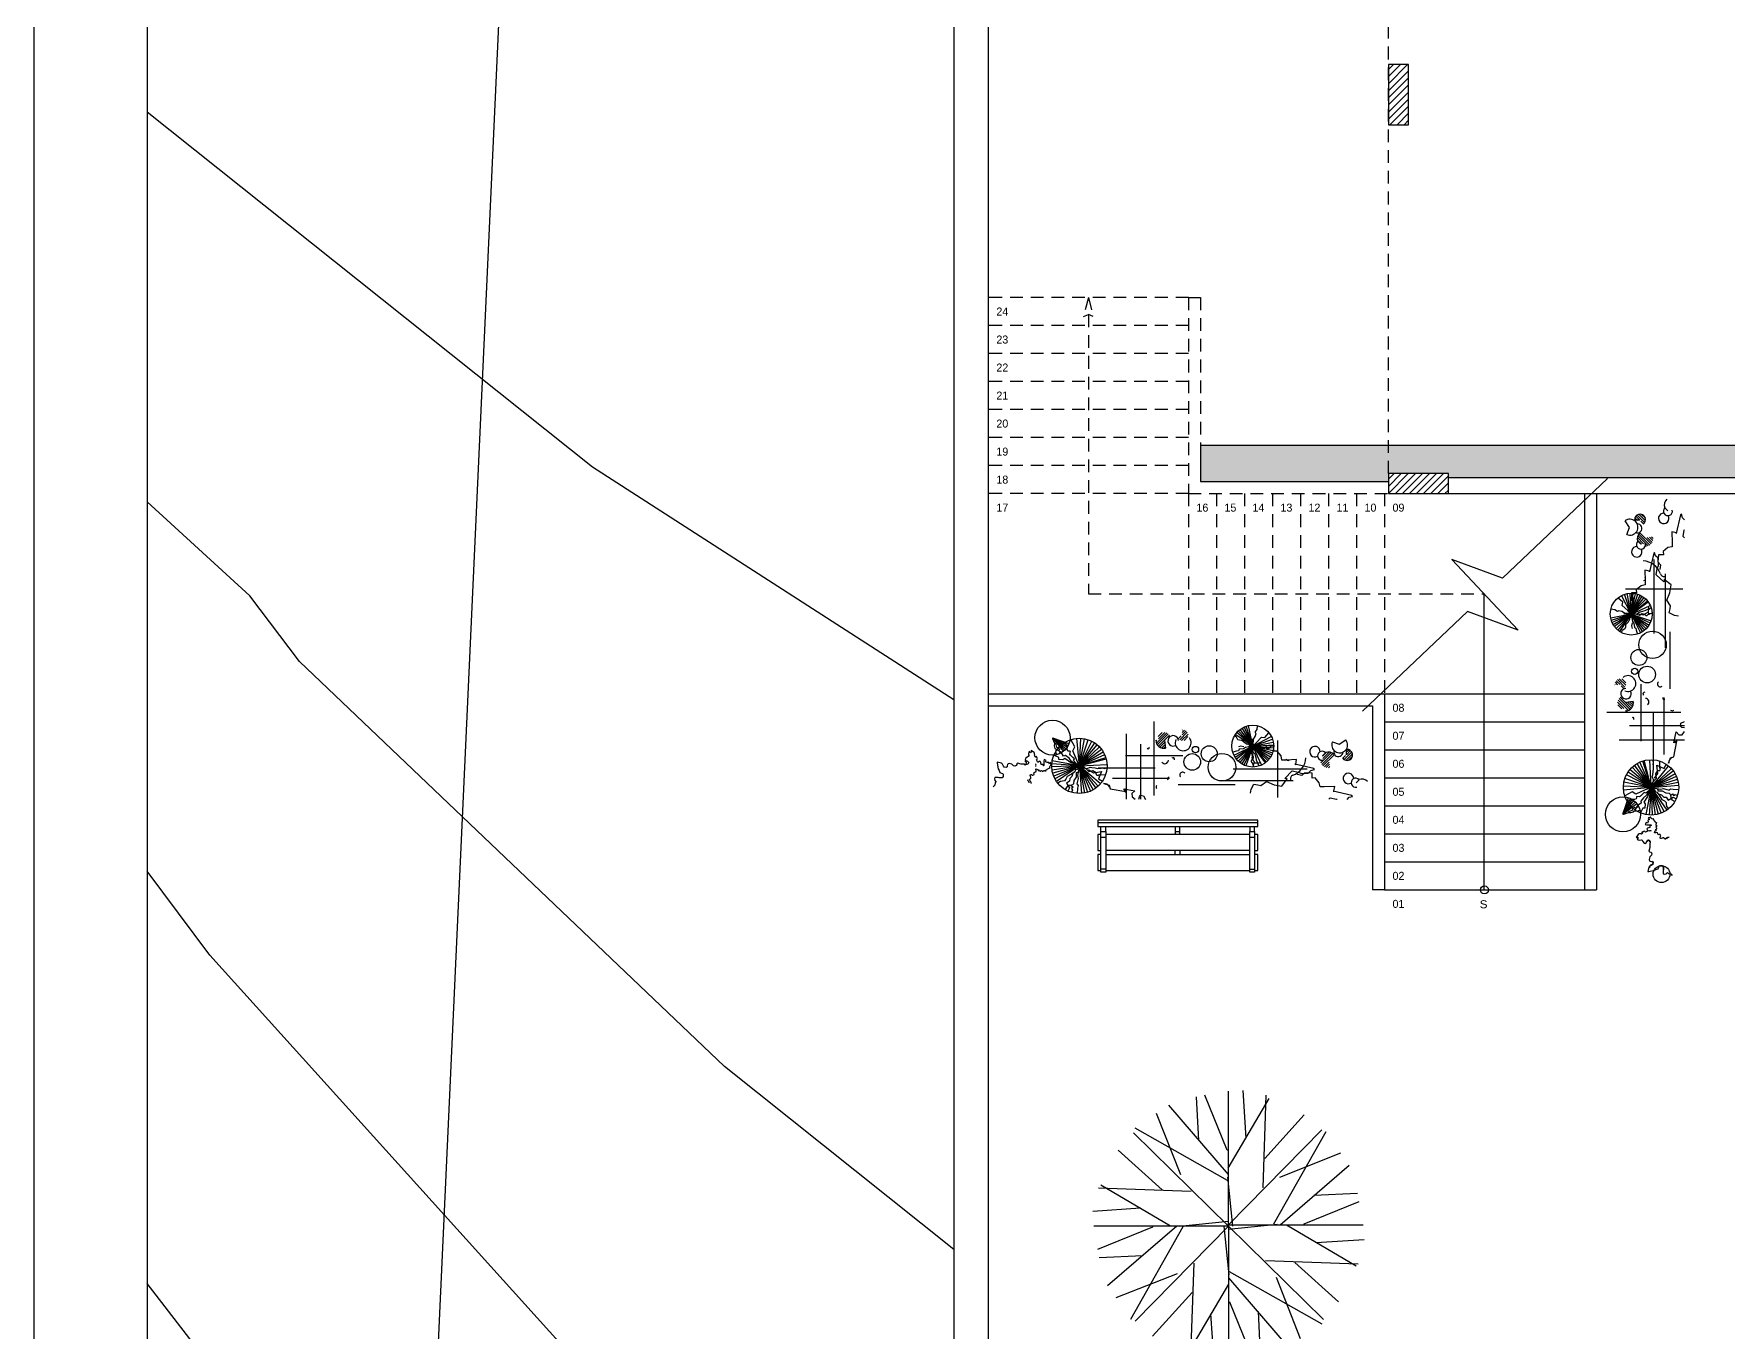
# Model space of a CAD drawing. Header units: millimetres. Extents: x 387 to 811, y 539 to 827.
# Drawn here: x 710.76 to 731.93, y 772.69 to 788.9 of the extents above; entities that cross this region are included whole.
import ezdxf
from ezdxf.enums import TextEntityAlignment as Align

# ---------------------------------------------------------------- set-up
doc = ezdxf.new("R2010")
doc.units = ezdxf.units.MM
doc.linetypes.add('HIDDEN', pattern=[9.525, 6.35, -3.175])
for name, color, linetype in [('7', 8, 'Continuous'), ('CORTE_PAPEL', 7, 'Continuous'), ('cuvas de nível', 51, 'Continuous'), ('ESQUADRIAS', 6, 'Continuous'), ('FORMATO', 6, 'Continuous'), ('LINHA FINA', 8, 'Continuous'), ('MOBILIARIO', 3, 'Continuous'), ('PAREDES EM CORTE', 5, 'Continuous'), ('pilar', 4, 'Continuous'), ('PROJEÇÕES', 8, 'HIDDEN'), ('SIMBOLOS', 4, 'Continuous'), ('TEXTO', 4, 'Continuous'), ('vegetação', 112, 'Continuous')]:
    doc.layers.add(name, color=color, linetype=linetype)

# ---------------------------------------------------------------- blocks, each defined once
blk = doc.blocks.new('*X27')
at = {"color": 0}
for p, q in [((49.714, 9.482), (49.831, 9.6)), ((49.715, 9.528), (49.785, 9.599)), ((49.727, 9.45), (49.863, 9.586)), ((49.748, 9.426), (49.819, 9.498)), ((49.838, 9.516), (49.887, 9.565)), ((50.046, 9.5), (50.248, 9.702)), ((50.07, 9.479), (50.269, 9.678)), ((50.099, 9.463), (50.285, 9.649)), ((50.121, 9.71), (50.15, 9.739)), ((50.127, 9.671), (50.19, 9.734)), ((50.133, 9.632), (50.222, 9.721)), ((50.135, 9.454), (50.248, 9.567)), ((50.182, 9.456), (50.254, 9.528)), ((50.28, 9.599), (50.294, 9.613)), ((49.776, 9.41), (49.82, 9.454)), ((49.816, 9.404), (49.821, 9.41))]:
    blk.add_line(p, q, dxfattribs=at)
blk = doc.blocks.new('banco de praça')
at = {"layer": 'MOBILIARIO'}
for p, q in [((1036.547, 73.737), (1036.547, 73.817)), ((1036.547, 73.817), (1038.547, 73.817)), ((1038.547, 73.787), (1036.547, 73.787)), ((1038.547, 73.737), (1036.547, 73.737)), ((1036.587, 73.677), (1036.587, 73.734)), ((1036.647, 73.677), (1036.587, 73.677)), ((1036.587, 73.674), (1036.587, 73.167)), ((1036.647, 73.734), (1036.647, 73.677)), ((1036.647, 73.167), (1036.647, 73.674)), ((1037.52, 73.639), (1037.52, 73.734)), ((1037.58, 73.677), (1037.52, 73.677)), ((1037.58, 73.734), (1037.58, 73.637)), ((1038.447, 73.677), (1038.447, 73.734)), ((1038.507, 73.677), (1038.447, 73.677)), ((1038.447, 73.674), (1038.447, 73.167)), ((1038.507, 73.677), (1038.507, 73.734)), ((1038.507, 73.167), (1038.507, 73.674)), ((1038.547, 73.817), (1038.547, 73.737)), ((1036.547, 73.437), (1036.547, 73.637)), ((1036.547, 73.637), (1036.585, 73.637)), ((1036.647, 73.607), (1036.587, 73.607)), ((1036.65, 73.637), (1038.447, 73.637)), ((1038.507, 73.607), (1038.447, 73.607)), ((1038.51, 73.637), (1038.547, 73.637)), ((1038.547, 73.637), (1038.547, 73.437)), ((1036.585, 73.437), (1036.547, 73.437)), ((1036.547, 73.187), (1036.547, 73.387)), ((1036.547, 73.387), (1036.585, 73.387)), ((1036.65, 73.437), (1038.447, 73.437)), ((1038.447, 73.387), (1036.65, 73.387)), ((1037.52, 73.434), (1037.52, 73.389)), ((1037.58, 73.387), (1037.58, 73.437)), ((1038.547, 73.437), (1038.51, 73.437)), ((1038.51, 73.387), (1038.547, 73.387)), ((1038.547, 73.387), (1038.547, 73.187)), ((1036.585, 73.187), (1036.547, 73.187)), ((1036.647, 73.207), (1036.587, 73.207)), ((1036.587, 73.167), (1036.647, 73.167)), ((1038.445, 73.187), (1036.65, 73.187)), ((1038.447, 73.207), (1038.507, 73.207)), ((1038.447, 73.167), (1038.507, 73.167)), ((1038.547, 73.187), (1038.51, 73.187))]:
    blk.add_line(p, q, dxfattribs=at)
blk = doc.blocks.new('T2', base_point=(179.76, 122.92))
for p, q in [((166.66, 160.66), (165.76, 179.9)), ((179.27, 156.4), (169.42, 180.59)), ((179.76, 122.92), (179.76, 182.32)), ((187.6, 161.67), (186.23, 182.74)), ((158.72, 145.53), (148.04, 172.54)), ((179.77, 145.68), (153.43, 176.25)), ((179.68, 148.48), (197.76, 179.21)), ((179.38, 143.01), (138.6, 166.06)), ((137.87, 164.08), (179.76, 122.92)), ((150.5, 138.92), (131.2, 156.4)), ((179.76, 156.27), (179.27, 156.4)), ((181.73, 122.9), (179.52, 144.47)), ((163.39, 138.18), (122.51, 139.57))]:
    blk.add_line(p, q)
blk = doc.blocks.new('AHUA1PL2')
for p, q in [((0.222, 1.098), (0.183, 1.695)), ((0, 0.645), (-0.746, 1.511)), ((-0.371, 1.069), (-0.397, 1.614)), ((-0.014, 0.948), (-0.293, 1.634)), ((-0.002, 0.724), (0.51, 1.595)), ((0, 0), (0, 1.683)), ((-0.596, 0.641), (-0.899, 1.406)), ((-1.187, 1.166), (0, 0)), ((-0.011, 0.569), (-1.166, 1.222)), ((-0.829, 0.453), (-1.376, 0.948)), ((0, 0.945), (-0.014, 0.948)), ((-0.464, 0.432), (-1.622, 0.472)), ((0.056, -0.001), (-0.007, 0.61))]:
    blk.add_line(p, q)
at = {"xscale": 0.02833333322, "yscale": 0.02833333322, "zscale": 0.02833333322}
for p, rotation in [((0, 0.015), 269.9999999999999), ((0, 0), 89.99999999999999), ((0, 0), 180)]:
    blk.add_blockref('T2', p, dxfattribs=dict(at, rotation=rotation))

msp = doc.modelspace()

# ---------------------------------------------------------------- hatches: boundary and pattern name
at = {"layer": 'LINHA FINA'}
h = msp.add_hatch(dxfattribs=at)
h.set_pattern_fill('GRAVEL', color=256, style=0)
h.set_pattern_definition([(228.0128, (623.51594, 854.51961), (-7.999998232, -9.00000134), [0.134536, -13.319088]), (184.9697, (623.42594, 854.41961), (12.000001052, 0.999991307), [0.230868, -22.855925]), (132.5104, (623.19594, 854.39961), (9.999990718, -11.000008674), [0.162788, -16.116032]), (267.2737, (622.80594, 854.14961), (0.999996018, 20.000000295), [0.210238, -20.813558]), (292.8337, (622.79594, 853.93961), (-5.000009905, 11.999996412), [0.206155, -20.409373]), (357.2737, (622.87594, 853.74961), (-20.000000295, 0.999996018), [0.210238, -20.813558]), (37.6942, (623.085938, 853.739608), (-13.000007346, -9.999990405), [0.278029, -27.524849]), (72.2553, (623.30594, 853.90961), (7.000010763, 21.999996231), [0.262488, -25.986321]), (121.4296, (623.38594, 854.15961), (-8.000008234, 12.999995036), [0.21095, -20.884073]), (175.2364, (623.27594, 854.33961), (11.000000946, -0.999991533), [0.240832, -11.800763]), (222.3974, (623.035938, 854.359608), (-12.000007351, -10.999992082), [0.311448, -30.833375]), (138.8141, (623.79594, 854.13961), (-7.000002947, 5.999997313), [0.106301, -10.523844]), (171.4692, (623.71594, 854.20961), (12.999998285, -2.00000791), [0.202237, -20.021511]), (225, (623.51594, 854.2396), (-1e-16, -1.0000003), [0.141421, -1.272792]), (203.1986, (623.44594, 854.35961), (4.99999973, 2.00000133), [0.076158, -7.539615]), (291.8014, (623.37594, 854.3296), (-0.9999999, 3.00000027), [0.107703, -5.277462]), (30.9638, (623.41594, 854.2296), (2.99999802, 2.00000248), [0.174929, -5.656023]), (161.5651, (623.56594, 854.3196), (2.00000043, -0.9999984), [0.126491, -3.035787]), (16.3895, (622.79594, 854.32961), (10.000002198, 2.99999271), [0.1772, -17.542845]), (70.3462, (622.96594, 854.37961), (-3.999995247, -11.000002136), [0.148661, -14.717408]), (293.1986, (623.56594, 854.51961), (-2.00000133, 4.99999973), [0.152315, -7.463458]), (343.6105, (623.62594, 854.37961), (-10.000002198, 2.99999271), [0.1772, -17.542845]), (339.444, (622.79594, 853.70961), (-5.000001845, 1.999996), [0.17088, -8.373124]), (294.7751, (622.95594, 853.64961), (-4.99999219, 11.000003422), [0.143178, -14.174643]), (66.8014, (623.57594, 853.51961), (2.00000133, 4.99999973), [0.152315, -7.463458]), (17.354, (623.63594, 853.65961), (-13.00000202, -3.999994502), [0.167631, -16.595424]), (69.444, (623.08594, 853.51961), (-1.999996, -5.000001845), [0.08544, -8.458564]), (101.3099, (623.51594, 853.5196), (-0.99999763, 4.00000075), [0.05099, -5.048029]), (165.9638, (623.50594, 853.5696), (3.00000055, -0.99999806), [0.206155, -3.91695]), (186.009, (623.30594, 853.61961), (9.999999751, 0.999999317), [0.19105, -18.913923]), (303.6901, (623.41594, 854.1396), (-1.00000133, 1.99999956), [0.144222, -3.461329]), (353.1572, (623.49594, 854.01961), (16.999999365, -2.000007998), [0.251794, -24.927563]), (60.9454, (623.74594, 853.98961), (-4.00000003, -7.000000385), [0.102956, -10.192674]), (90, (623.7959, 854.0796), (-1, 1), [0.06, -0.94]), (120.2564, (623.28594, 853.64961), (3.999994887, -7.000002456), [0.138924, -13.75352]), (48.0128, (623.21594, 853.76961), (7.999998232, 9.00000134), [0.269072, -13.184552]), (0, (623.3959, 853.9696), (1, 1), [0.26, -0.74]), (325.3048, (623.65594, 853.96961), (-9.99999426, 7.00000861), [0.158114, -15.653274]), (254.0546, (623.78594, 853.87961), (-0.99999989, -4.00000013), [0.145602, -7.134508]), (207.646, (623.74594, 853.73961), (-18.999995807, -10.000007713), [0.237065, -23.469474]), (175.4261, (623.53594, 853.62961), (-13.000000558, 0.999994801), [0.250799, -24.829074])])
h.paths.add_polyline_path([(747.307, 783.36), (747.307, 783.41), (748.057, 783.41), (748.057, 783.36), (757.432, 783.36), (757.432, 783.519), (757.682, 783.519), (757.682, 783.36), (762.682, 783.36), (762.682, 783.76), (725.332, 783.76), (725.332, 783.31), (727.682, 783.31), (727.682, 783.41), (728.432, 783.41), (728.432, 783.36), (737.307, 783.36), (737.307, 783.41), (738.057, 783.41), (738.057, 783.36)])
at = {"layer": 'pilar'}
h = msp.add_hatch(dxfattribs=at)
h.set_pattern_fill('ANSI31', color=8, scale=0.5, style=0)
h.set_pattern_definition([(45, (-359.84137, 867.57177), (-0.044194174, 0.044194174), [])])
h.paths.add_polyline_path([(727.932, 788.519), (727.682, 788.519), (727.682, 787.769), (727.932, 787.769)])
h = msp.add_hatch(dxfattribs=at)
h.set_pattern_fill('ANSI31', color=8, scale=0.5, style=0)
h.set_pattern_definition([(45, (-349.46637, 852.58743), (-0.044194174, 0.044194174), [])])
h.paths.add_polyline_path([(728.432, 783.41), (727.682, 783.41), (727.682, 783.16), (728.432, 783.16)])

# ---------------------------------------------------------------- linework, layer by layer
at = {"layer": '7'}
msp.add_polyline3d([(712.172, 803.052, 121.922), (717.196, 802.853, 122.12), (715.676, 769.643, 123.47)], dxfattribs=at)
at = {"layer": 'CORTE_PAPEL', "elevation": 74.516}
msp.add_lwpolyline([(710.756, 684.72), (794.856, 684.72), (794.856, 812.115), (710.756, 812.115)], close=True, dxfattribs=at)
at = {"layer": 'cuvas de nível'}
for points in [[(712.172, 787.93, 111), (717.736, 783.493, 111), (722.252, 780.587, 111)], [(722.252, 773.719, 110), (719.386, 776.003, 110), (714.076, 781.063, 110), (713.456, 781.883, 110), (712.172, 783.056, 110)], [(722.252, 767.878, 109), (717.776, 772.053, 109), (712.956, 777.393, 109), (712.172, 778.445, 109)], [(722.252, 762.318, 108), (720.866, 762.953, 108), (716.176, 768.103, 108), (712.172, 773.291, 108)]]:
    msp.add_polyline3d(points, dxfattribs=at)
at = {"layer": 'ESQUADRIAS', "elevation": 128.473}
msp.add_lwpolyline([(730.418, 783.349), (729.108, 782.105), (728.473, 782.338), (729.303, 781.454), (728.668, 781.687), (727.358, 780.443)], dxfattribs=at)
at = {"layer": 'FORMATO', "elevation": 74.516}
msp.add_lwpolyline([(712.172, 693.215), (793.44, 693.215), (793.44, 810.699), (712.172, 810.699)], close=True, dxfattribs=at)
at = {"layer": 'LINHA FINA'}
for p, q in [((727.632, 780.66, 128.473), (730.132, 780.66, 128.473)), ((727.632, 780.31, 128.473), (730.132, 780.31, 128.473)), ((727.632, 779.96, 128.473), (730.132, 779.96, 128.473)), ((727.632, 779.61, 128.473), (730.132, 779.61, 128.473)), ((727.632, 779.26, 128.473), (730.132, 779.26, 128.473)), ((727.632, 778.91, 128.473), (730.132, 778.91, 128.473)), ((727.632, 778.56, 128.473), (730.132, 778.56, 128.473)), ((727.632, 778.21, 128.473), (730.132, 778.21, 128.473))]:
    msp.add_line(p, q, dxfattribs=at)
at = {"layer": 'MOBILIARIO'}
for p, q in [((722.252, 803.31, 128.473), (722.252, 754.1, 128.473)), ((722.682, 803.299, 128.473), (722.682, 754.633, 128.473)), ((730.132, 783.16, 128.473), (730.132, 778.21, 128.473)), ((730.282, 783.16, 128.473), (730.282, 778.21, 128.473)), ((722.682, 780.66, 128.473), (727.632, 780.66, 128.473)), ((727.632, 780.66, 128.473), (727.632, 778.21, 128.473)), ((722.682, 780.51, 128.473), (727.482, 780.51, 128.473)), ((727.482, 780.51, 128.473), (727.482, 778.21, 128.473)), ((727.632, 778.21, 128.473), (727.482, 778.21, 128.473)), ((730.132, 778.21, 128.473), (730.282, 778.21, 128.473))]:
    msp.add_line(p, q, dxfattribs=at)
at = {"layer": 'PAREDES EM CORTE'}
for p, q in [((728.432, 783.36, 54), (737.307, 783.36, 54)), ((728.432, 783.16, 54), (732.682, 783.16, 54))]:
    msp.add_line(p, q, dxfattribs=at)
at = {"layer": 'PAREDES EM CORTE', "elevation": 54}
msp.add_lwpolyline([(762.682, 783.76), (725.332, 783.76), (725.332, 783.31), (727.682, 783.31)], dxfattribs=at)
at = {"layer": 'pilar', "elevation": 54}
for points in [[(727.682, 787.769), (727.932, 787.769), (727.932, 788.519), (727.682, 788.519)], [(728.432, 783.16), (728.432, 783.41), (727.682, 783.41), (727.682, 783.16)]]:
    msp.add_lwpolyline(points, close=True, dxfattribs=at)
at = {"layer": 'PROJEÇÕES', "ltscale": 0.025}
for p, q in [((725.182, 785.61, 128.473), (722.682, 785.61, 128.473)), ((725.182, 785.61, 128.473), (722.682, 785.61, 128.473)), ((725.182, 785.61, 128.473), (725.182, 783.16, 128.473)), ((725.182, 785.61, 128.473), (725.332, 785.61, 128.473)), ((725.332, 785.61, 128.473), (725.332, 783.76, 128.473)), ((725.182, 785.26, 128.473), (722.682, 785.26, 128.473)), ((723.932, 785.397, 128.473), (723.932, 781.91, 128.473)), ((725.182, 784.91, 128.473), (722.682, 784.91, 128.473)), ((725.182, 784.56, 128.473), (722.682, 784.56, 128.473)), ((725.182, 784.21, 128.473), (722.682, 784.21, 128.473)), ((725.182, 783.86, 128.473), (722.682, 783.86, 128.473)), ((725.182, 783.51, 128.473), (722.682, 783.51, 128.473)), ((725.182, 783.16, 128.473), (722.682, 783.16, 128.473)), ((725.182, 783.16, 128.473), (727.682, 783.16, 128.473)), ((725.182, 783.16, 128.473), (725.182, 780.66, 128.473)), ((725.532, 783.16, 128.473), (725.532, 780.66, 128.473)), ((725.882, 783.16, 128.473), (725.882, 780.66, 128.473)), ((726.232, 783.16, 128.473), (726.232, 780.66, 128.473)), ((726.582, 783.16, 128.473), (726.582, 780.66, 128.473)), ((726.932, 783.16, 128.473), (726.932, 780.66, 128.473)), ((727.282, 783.16, 128.473), (727.282, 780.66, 128.473)), ((727.632, 783.16, 128.473), (727.632, 780.66, 128.473)), ((723.932, 781.91, 128.473), (728.878, 781.91, 128.473))]:
    msp.add_line(p, q, dxfattribs=at)
for points, elevation in [([(727.682, 783.41), (727.682, 798.16), (757.682, 798.16), (757.682, 783.519)], 54), ([(723.932, 785.61), (723.872, 785.372), (723.932, 785.397)], 128.473), ([(723.932, 785.61), (723.991, 785.372), (723.932, 785.397)], 128.473)]:
    msp.add_lwpolyline(points, dxfattribs=dict(at, elevation=elevation))
at = {"layer": 'SIMBOLOS'}
msp.add_line((728.878, 778.21, 128.473), (728.878, 781.91, 128.473), dxfattribs=at)
msp.add_circle((728.882, 778.21, 128.473), 0.05, dxfattribs=at)
at = {"layer": 'vegetação'}
for p, q in [((731.136, 782.983, 57.333), (731.173, 782.946, 57.333)), ((730.693, 782.737, 57.333), (730.639, 782.819, 57.333)), ((730.662, 782.651, 57.333), (730.693, 782.737, 57.333)), ((730.825, 782.829, 57.333), (730.758, 782.828, 57.333)), ((730.8, 782.564, 57.333), (730.837, 782.528, 57.333)), ((731.002, 781.411, 57.333), (731.002, 782.337, 57.333)), ((731.145, 781.233, 57.333), (731.145, 782.159, 57.333)), ((730.716, 781.655, 57.333), (730.596, 781.888, 57.333)), ((730.716, 781.655, 57.333), (730.63, 781.902, 57.333)), ((731.359, 781.968, 57.333), (730.646, 781.968, 57.333)), ((730.716, 781.655, 57.333), (730.665, 781.912, 57.333)), ((730.716, 781.655, 57.333), (730.701, 781.916, 57.333)), ((730.716, 781.655, 57.333), (730.738, 781.916, 57.333)), ((730.716, 781.655, 57.333), (730.77, 781.911, 57.333)), ((730.716, 781.655, 57.333), (730.799, 781.903, 57.333)), ((730.716, 781.655, 57.333), (730.826, 781.893, 57.333)), ((730.716, 781.655, 57.333), (730.852, 781.879, 57.333)), ((730.716, 781.655, 57.333), (730.876, 781.862, 57.333)), ((730.716, 781.655, 57.333), (730.898, 781.843, 57.333)), ((730.716, 781.655, 57.333), (730.459, 781.604, 57.333)), ((730.716, 781.655, 57.333), (730.467, 781.576, 57.333)), ((730.716, 781.655, 57.333), (730.477, 781.548, 57.333)), ((730.716, 781.655, 57.333), (730.491, 781.522, 57.333)), ((730.716, 781.655, 57.333), (730.507, 781.498, 57.333)), ((730.716, 781.655, 57.333), (730.526, 781.475, 57.333)), ((730.716, 781.655, 57.333), (730.547, 781.455, 57.333)), ((730.716, 781.655, 57.333), (730.571, 781.437, 57.333)), ((730.713, 781.657, 57.333), (730.624, 781.653, 57.333)), ((730.727, 781.654, 57.333), (730.711, 781.639, 57.333)), ((730.711, 781.639, 57.333), (730.726, 781.602, 57.333)), ((730.716, 781.655, 57.333), (730.918, 781.821, 57.333)), ((730.716, 781.655, 57.333), (730.927, 781.81, 57.333)), ((730.716, 781.655, 57.333), (730.922, 781.494, 57.333)), ((730.716, 781.655, 57.333), (730.903, 781.472, 57.333)), ((730.716, 781.655, 57.333), (730.832, 781.42, 57.333)), ((730.716, 781.655, 57.333), (730.857, 781.435, 57.333)), ((730.716, 781.655, 57.333), (730.881, 781.452, 57.333)), ((730.716, 781.655, 57.333), (730.939, 781.518, 57.333)), ((730.716, 781.655, 57.333), (730.953, 781.544, 57.333)), ((730.716, 781.655, 57.333), (730.964, 781.571, 57.333)), ((730.809, 781.657, 57.333), (730.863, 781.644, 57.333)), ((730.863, 781.644, 57.333), (730.931, 781.684, 57.333)), ((730.931, 781.741, 57.333), (730.929, 781.666, 57.333)), ((730.929, 781.666, 57.333), (730.973, 781.661, 57.333)), ((730.726, 781.544, 57.333), (730.719, 781.508, 57.333)), ((730.719, 781.508, 57.333), (730.727, 781.476, 57.333)), ((731.2, 781.435, 57.333), (731.2, 780.722, 57.333)), ((730.836, 780.78, 57.333), (730.836, 780.067, 57.333)), ((730.644, 780.553, 57.333), (730.741, 780.567, 57.333)), ((731.121, 780.614, 57.333), (731.121, 779.901, 57.333)), ((731.334, 780.424, 57.333), (730.409, 780.424, 57.333)), ((730.99, 780.436, 57.333), (730.99, 779.723, 57.333)), ((724.41, 779.341, 128.473), (724.41, 780.159, 128.473)), ((724.754, 779.388, 128.473), (724.754, 780.314, 128.473)), ((725.986, 780.006, 128.473), (725.768, 780.152, 128.473)), ((725.986, 780.006, 128.473), (725.786, 780.175, 128.473)), ((725.986, 780.006, 128.473), (725.806, 780.196, 128.473)), ((725.986, 780.006, 128.473), (725.828, 780.215, 128.473)), ((725.986, 780.006, 128.473), (725.853, 780.232, 128.473)), ((725.986, 780.006, 128.473), (725.879, 780.245, 128.473)), ((725.986, 780.006, 128.473), (725.906, 780.256, 128.473)), ((725.986, 780.006, 128.473), (725.935, 780.263, 128.473)), ((731.382, 780.258, 57.333), (730.694, 780.258, 57.333)), ((723.484, 780.11, 128.473), (723.681, 780.014, 128.473)), ((723.484, 780.11, 128.473), (723.689, 780.039, 128.473)), ((723.484, 780.11, 128.473), (723.655, 779.973, 128.473)), ((723.484, 780.11, 128.473), (723.67, 779.993, 128.473)), ((723.484, 780.11, 128.473), (723.62, 779.938, 128.473)), ((723.484, 780.11, 128.473), (723.639, 779.955, 128.473)), ((723.521, 780.042, 128.473), (723.534, 779.991, 128.473)), ((723.534, 779.991, 128.473), (723.552, 779.988, 128.473)), ((723.552, 779.988, 128.473), (723.575, 779.964, 128.473)), ((723.575, 779.964, 128.473), (723.564, 779.953, 128.473)), ((723.564, 779.953, 128.473), (723.581, 779.913, 128.473)), ((723.82, 779.759, 128.473), (723.788, 780.103, 128.473)), ((723.82, 779.759, 128.473), (723.836, 780.104, 128.473)), ((723.82, 779.759, 128.473), (723.884, 780.098, 128.473)), ((723.82, 779.759, 128.473), (723.931, 780.086, 128.473)), ((723.82, 779.759, 128.473), (723.975, 780.068, 128.473)), ((723.82, 779.759, 128.473), (724.013, 780.046, 128.473)), ((723.82, 779.759, 128.473), (724.044, 780.022, 128.473)), ((723.82, 779.759, 128.473), (724.072, 779.996, 128.473)), ((723.82, 779.759, 128.473), (724.097, 779.966, 128.473)), ((723.82, 779.759, 128.473), (724.118, 779.934, 128.473)), ((724.588, 779.341, 128.473), (724.588, 780.029, 128.473)), ((724.884, 780.078, 128.473), (724.898, 779.982, 128.473)), ((725.986, 780.006, 128.473), (725.751, 779.89, 128.473)), ((725.986, 780.006, 128.473), (725.765, 779.865, 128.473)), ((725.986, 780.006, 128.473), (725.782, 779.841, 128.473)), ((725.986, 780.006, 128.473), (725.802, 779.819, 128.473)), ((725.838, 780.004, 128.473), (725.807, 779.995, 128.473)), ((725.986, 780.006, 128.473), (725.824, 779.8, 128.473)), ((725.875, 779.997, 128.473), (725.838, 780.004, 128.473)), ((725.986, 780.006, 128.473), (725.848, 779.783, 128.473)), ((725.986, 780.006, 128.473), (725.874, 779.769, 128.473)), ((725.986, 780.006, 128.473), (725.901, 779.758, 128.473)), ((725.97, 780.011, 128.473), (725.933, 779.997, 128.473)), ((725.985, 779.995, 128.473), (725.97, 780.011, 128.473)), ((725.987, 780.01, 128.473), (725.984, 780.098, 128.473)), ((725.986, 780.006, 128.473), (726.218, 780.126, 128.473)), ((725.986, 780.006, 128.473), (726.233, 780.092, 128.473)), ((725.986, 780.006, 128.473), (726.242, 780.057, 128.473)), ((725.986, 780.006, 128.473), (726.247, 780.021, 128.473)), ((725.986, 780.006, 128.473), (726.246, 779.984, 128.473)), ((725.986, 780.006, 128.473), (726.223, 779.896, 128.473)), ((725.986, 780.006, 128.473), (726.234, 779.923, 128.473)), ((725.986, 780.006, 128.473), (726.242, 779.952, 128.473)), ((725.986, 780.006, 128.473), (726.209, 779.87, 128.473)), ((725.986, 780.006, 128.473), (726.14, 779.795, 128.473)), ((725.986, 780.006, 128.473), (726.152, 779.804, 128.473)), ((725.986, 780.006, 128.473), (726.173, 779.824, 128.473)), ((725.986, 780.006, 128.473), (726.193, 779.846, 128.473)), ((726.299, 779.363, 128.473), (726.299, 780.077, 128.473)), ((726.981, 780.061, 128.473), (727.068, 780.03, 128.473)), ((727.068, 780.03, 128.473), (727.149, 780.083, 128.473)), ((727.159, 779.897, 128.473), (727.158, 779.964, 128.473)), ((731.382, 780.079, 57.333), (730.563, 780.079, 57.333)), ((723.82, 779.759, 128.473), (723.475, 779.745, 128.473)), ((723.82, 779.759, 128.473), (723.476, 779.784, 128.473)), ((723.82, 779.759, 128.473), (723.479, 779.706, 128.473)), ((723.82, 779.759, 128.473), (723.481, 779.822, 128.473)), ((723.82, 779.759, 128.473), (723.487, 779.668, 128.473)), ((723.82, 779.759, 128.473), (723.499, 779.632, 128.473)), ((723.563, 779.863, 128.473), (723.502, 779.892, 128.473)), ((723.82, 779.759, 128.473), (723.515, 779.596, 128.473)), ((723.82, 779.759, 128.473), (723.535, 779.563, 128.473)), ((723.562, 779.838, 128.473), (723.563, 779.863, 128.473)), ((723.614, 779.834, 128.473), (723.562, 779.838, 128.473)), ((723.638, 779.849, 128.473), (723.614, 779.834, 128.473)), ((723.707, 779.802, 128.473), (723.638, 779.849, 128.473)), ((723.817, 779.762, 128.473), (723.707, 779.802, 128.473)), ((723.82, 779.759, 128.473), (724.136, 779.899, 128.473)), ((723.82, 779.759, 128.473), (724.15, 779.863, 128.473)), ((723.82, 779.759, 128.473), (724.155, 779.845, 128.473)), ((723.82, 779.759, 128.473), (723.847, 779.414, 128.473)), ((723.82, 779.759, 128.473), (723.885, 779.419, 128.473)), ((723.82, 779.759, 128.473), (723.923, 779.428, 128.473)), ((723.82, 779.759, 128.473), (723.994, 779.46, 128.473)), ((723.82, 779.759, 128.473), (724.026, 779.481, 128.473)), ((723.82, 779.759, 128.473), (724.056, 779.506, 128.473)), ((723.82, 779.759, 128.473), (724.08, 779.543, 128.473)), ((723.82, 779.759, 128.473), (723.959, 779.442, 128.473)), ((723.935, 779.715, 128.473), (723.996, 779.673, 128.473)), ((724.766, 779.732, 128.473), (724.053, 779.732, 128.473)), ((725.111, 779.886, 128.473), (724.398, 779.886, 128.473)), ((725.742, 779.72, 128.473), (726.668, 779.72, 128.473)), ((725.988, 779.913, 128.473), (725.975, 779.859, 128.473)), ((725.975, 779.859, 128.473), (726.014, 779.791, 128.473)), ((725.997, 779.793, 128.473), (725.991, 779.75, 128.473)), ((726.072, 779.791, 128.473), (725.997, 779.793, 128.473)), ((726.895, 779.922, 128.473), (726.858, 779.885, 128.473)), ((730.964, 779.49, 57.333), (730.7, 779.713, 57.333)), ((730.964, 779.49, 57.333), (730.726, 779.741, 57.333)), ((730.964, 779.49, 57.333), (730.756, 779.766, 57.333)), ((730.964, 779.49, 57.333), (730.788, 779.788, 57.333)), ((730.964, 779.49, 57.333), (730.823, 779.806, 57.333)), ((730.964, 779.49, 57.333), (730.859, 779.819, 57.333)), ((730.964, 779.49, 57.333), (730.878, 779.825, 57.333)), ((730.964, 779.49, 57.333), (731.179, 779.75, 57.333)), ((730.964, 779.49, 57.333), (731.217, 779.726, 57.333)), ((731.049, 779.665, 57.333), (731.034, 779.767, 57.333)), ((731.034, 779.767, 57.333), (731.126, 779.728, 57.333)), ((731.126, 779.728, 57.333), (731.153, 779.779, 57.333)), ((723.697, 779.568, 128.473), (723.661, 779.544, 128.473)), ((723.661, 779.544, 128.473), (723.697, 779.485, 128.473)), ((723.693, 779.513, 128.473), (723.666, 779.5, 128.473)), ((723.721, 779.517, 128.473), (723.693, 779.513, 128.473)), ((723.7, 779.599, 128.473), (723.697, 779.568, 128.473)), ((723.727, 779.628, 128.473), (723.7, 779.599, 128.473)), ((723.735, 779.521, 128.473), (723.721, 779.517, 128.473)), ((723.738, 779.668, 128.473), (723.727, 779.628, 128.473)), ((723.746, 779.534, 128.473), (723.735, 779.521, 128.473)), ((723.751, 779.577, 128.473), (723.746, 779.534, 128.473)), ((723.778, 779.618, 128.473), (723.751, 779.577, 128.473)), ((723.805, 779.681, 128.473), (723.778, 779.671, 128.473)), ((723.778, 779.671, 128.473), (723.778, 779.618, 128.473)), ((723.996, 779.673, 128.473), (724.098, 779.688, 128.473)), ((724.098, 779.688, 128.473), (724.059, 779.596, 128.473)), ((724.059, 779.596, 128.473), (724.109, 779.569, 128.473)), ((724.945, 779.601, 128.473), (724.232, 779.601, 128.473)), ((725.766, 779.522, 128.473), (725.053, 779.522, 128.473)), ((725.564, 779.577, 128.473), (726.49, 779.577, 128.473)), ((727.314, 779.586, 128.473), (727.277, 779.549, 128.473)), ((730.964, 779.49, 57.333), (730.618, 779.506, 57.333)), ((730.964, 779.49, 57.333), (730.624, 779.554, 57.333)), ((730.964, 779.49, 57.333), (730.636, 779.6, 57.333)), ((730.964, 779.49, 57.333), (730.655, 779.645, 57.333)), ((730.964, 779.49, 57.333), (730.676, 779.682, 57.333)), ((730.964, 779.49, 57.333), (731.241, 779.696, 57.333)), ((730.964, 779.49, 57.333), (731.263, 779.663, 57.333)), ((730.964, 779.49, 57.333), (731.28, 779.629, 57.333)), ((730.964, 779.49, 57.333), (731.294, 779.592, 57.333)), ((730.964, 779.49, 57.333), (731.303, 779.555, 57.333)), ((730.964, 779.49, 57.333), (731.308, 779.516, 57.333)), ((731.007, 779.605, 57.333), (731.049, 779.665, 57.333)), ((723.666, 779.5, 128.473), (723.642, 779.462, 128.473)), ((723.697, 779.485, 128.473), (723.677, 779.444, 128.473)), ((730.612, 779.154, 57.333), (730.683, 779.358, 57.333)), ((730.612, 779.154, 57.333), (730.708, 779.351, 57.333)), ((730.612, 779.154, 57.333), (730.729, 779.339, 57.333)), ((730.612, 779.154, 57.333), (730.749, 779.325, 57.333)), ((730.612, 779.154, 57.333), (730.768, 779.308, 57.333)), ((730.612, 779.154, 57.333), (730.784, 779.29, 57.333)), ((730.964, 779.49, 57.333), (730.619, 779.457, 57.333)), ((730.921, 779.376, 57.333), (730.874, 779.307, 57.333)), ((730.874, 779.307, 57.333), (730.888, 779.283, 57.333)), ((730.964, 779.49, 57.333), (730.9, 779.15, 57.333)), ((730.96, 779.486, 57.333), (730.921, 779.376, 57.333)), ((730.964, 779.49, 57.333), (730.938, 779.145, 57.333)), ((730.964, 779.49, 57.333), (731.091, 779.168, 57.333)), ((730.964, 779.49, 57.333), (731.126, 779.185, 57.333)), ((730.964, 779.49, 57.333), (731.159, 779.205, 57.333)), ((730.964, 779.49, 57.333), (730.977, 779.144, 57.333)), ((730.964, 779.49, 57.333), (731.016, 779.148, 57.333)), ((730.964, 779.49, 57.333), (731.054, 779.156, 57.333)), ((731.041, 779.475, 57.333), (731.052, 779.448, 57.333)), ((731.052, 779.448, 57.333), (731.104, 779.447, 57.333)), ((731.054, 779.408, 57.333), (731.095, 779.396, 57.333)), ((731.095, 779.396, 57.333), (731.124, 779.369, 57.333)), ((731.104, 779.447, 57.333), (731.146, 779.421, 57.333)), ((731.124, 779.369, 57.333), (731.154, 779.366, 57.333)), ((731.146, 779.421, 57.333), (731.188, 779.416, 57.333)), ((731.154, 779.366, 57.333), (731.178, 779.331, 57.333)), ((731.178, 779.331, 57.333), (731.238, 779.366, 57.333)), ((731.188, 779.416, 57.333), (731.201, 779.404, 57.333)), ((731.201, 779.404, 57.333), (731.205, 779.391, 57.333)), ((731.205, 779.391, 57.333), (731.209, 779.362, 57.333)), ((731.209, 779.362, 57.333), (731.223, 779.335, 57.333)), ((731.223, 779.335, 57.333), (731.26, 779.312, 57.333)), ((731.238, 779.366, 57.333), (731.278, 779.346, 57.333)), ((730.68, 779.19, 57.333), (730.731, 779.204, 57.333)), ((730.731, 779.204, 57.333), (730.735, 779.221, 57.333)), ((730.735, 779.221, 57.333), (730.758, 779.245, 57.333)), ((730.758, 779.245, 57.333), (730.769, 779.234, 57.333)), ((730.769, 779.234, 57.333), (730.809, 779.251, 57.333)), ((730.86, 779.232, 57.333), (730.83, 779.171, 57.333)), ((730.884, 779.231, 57.333), (730.86, 779.232, 57.333)), ((730.888, 779.283, 57.333), (730.884, 779.231, 57.333))]:
    msp.add_line(p, q, dxfattribs=at)
for points, elevation in [([(731.382, 782.834), (731.356, 782.859), (731.344, 782.902), (731.332, 782.894), (731.278, 782.66), (731.28, 782.67), (731.221, 782.681), (731.227, 782.548), (731.227, 782.497), (731.175, 782.487), (731.115, 782.437), (731.117, 782.396), (731.056, 782.397), (731.05, 782.307), (731.083, 782.27), (731.072, 782.211)], 57.333), ([(731.382, 782.607), (731.363, 782.624), (731.378, 782.703), (731.382, 782.711)], 57.333), ([(731.306, 781.628), (731.256, 781.637), (731.191, 781.67), (731.201, 781.719), (731.208, 781.758), (731.16, 781.828), (731.198, 781.922), (731.216, 782.02), (731.127, 782.088), (731.122, 782.059), (731.027, 782.147), (731.041, 782.226), (731.058, 782.263), (731.054, 782.345), (731.046, 782.357), (731.02, 782.382), (731.007, 782.425), (730.996, 782.417), (730.942, 782.184), (730.944, 782.193), (730.885, 782.204), (730.89, 782.071), (730.891, 782.02), (730.838, 782.01), (730.778, 781.96), (730.781, 781.919), (730.72, 781.921), (730.713, 781.83), (730.747, 781.794), (730.736, 781.735)], 57.333), ([(730.707, 781.66), (730.674, 781.698), (730.604, 781.764), (730.61, 781.805), (730.549, 781.857)], 57.333), ([(730.705, 781.66), (730.631, 781.666), (730.599, 781.686), (730.559, 781.697), (730.542, 781.686), (730.509, 781.71), (730.462, 781.717)], 57.333), ([(730.715, 781.645), (730.709, 781.616), (730.694, 781.606), (730.696, 781.588), (730.676, 781.556), (730.646, 781.519), (730.644, 781.491), (730.637, 781.47), (730.622, 781.463), (730.603, 781.452), (730.588, 781.427)], 57.333), ([(730.716, 781.655), (730.733, 781.564), (730.75, 781.542), (730.756, 781.487), (730.774, 781.479), (730.779, 781.454), (730.794, 781.405)], 57.333), ([(730.718, 781.653), (730.756, 781.663), (730.817, 781.64), (730.851, 781.661), (730.887, 781.656), (730.889, 781.645), (730.903, 781.636), (730.914, 781.638), (730.917, 781.646), (730.977, 781.67)], 57.333), ([(730.72, 781.656), (730.954, 781.763)], 57.333), ([(730.739, 781.655), (730.758, 781.652), (730.785, 781.657), (730.794, 781.661), (730.814, 781.681), (730.832, 781.685), (730.861, 781.693), (730.888, 781.698), (730.916, 781.711), (730.922, 781.717), (730.944, 781.721), (730.964, 781.738)], 57.333), ([(725.99, 780.017), (725.997, 780.091), (726.016, 780.124), (726.027, 780.163), (726.017, 780.18), (726.041, 780.213), (726.047, 780.26)], 128.473), ([(725.991, 780.015), (726.029, 780.048), (726.095, 780.118), (726.136, 780.112), (726.187, 780.173)], 128.473), ([(731.183, 779.793), (731.206, 779.86), (731.249, 779.872), (731.285, 780.069), (731.25, 780.045), (731.276, 780.182), (731.31, 780.146), (731.351, 780.148), (731.382, 780.188)], 57.333), ([(731.382, 780.234), (731.348, 780.24), (731.33, 780.254), (731.337, 780.293), (731.382, 780.315)], 57.333), ([(723.215, 779.538), (723.217, 779.542), (723.217, 779.543), (723.217, 779.548), (723.217, 779.551), (723.217, 779.554), (723.214, 779.556), (723.212, 779.561), (723.209, 779.565), (723.206, 779.568), (723.203, 779.573), (723.2, 779.579), (723.196, 779.584), (723.196, 779.589), (723.204, 779.597), (723.204, 779.598), (723.208, 779.6), (723.212, 779.606), (723.214, 779.613), (723.214, 779.619), (723.209, 779.625), (723.203, 779.638), (723.203, 779.643), (723.208, 779.649), (723.22, 779.65), (723.236, 779.644), (723.239, 779.644), (723.255, 779.649), (723.255, 779.655), (723.253, 779.661), (723.252, 779.666), (723.255, 779.674), (723.264, 779.679), (723.277, 779.685), (723.28, 779.695), (723.278, 779.701), (723.275, 779.709), (723.275, 779.72), (723.299, 779.715), (723.308, 779.698), (723.308, 779.698), (723.31, 779.698), (723.312, 779.706), (723.315, 779.706), (723.315, 779.706), (723.318, 779.706), (723.323, 779.702), (723.323, 779.701), (723.324, 779.693), (723.326, 779.691), (723.329, 779.691), (723.332, 779.691), (723.337, 779.695), (723.338, 779.698), (723.346, 779.699), (723.367, 779.688), (723.367, 779.688), (723.364, 779.691), (723.381, 779.702), (723.384, 779.701), (723.39, 779.698), (723.403, 779.696), (723.402, 779.698), (723.402, 779.704), (723.406, 779.709), (723.416, 779.713), (723.417, 779.712), (723.419, 779.717), (723.436, 779.728), (723.454, 779.736), (723.447, 779.742), (723.452, 779.751), (723.454, 779.758), (723.457, 779.764), (723.461, 779.765), (723.465, 779.767), (723.473, 779.767), (723.471, 779.772), (723.468, 779.773), (723.465, 779.778), (723.461, 779.783), (723.463, 779.789), (723.463, 779.795), (723.455, 779.799), (723.449, 779.794), (723.446, 779.791), (723.441, 779.786), (723.438, 779.788), (723.441, 779.792), (723.43, 779.805), (723.428, 779.805), (723.422, 779.8), (723.416, 779.8), (723.397, 779.808), (723.405, 779.825), (723.379, 779.84), (723.375, 779.817), (723.376, 779.788), (723.376, 779.765), (723.37, 779.761), (723.367, 779.762), (723.362, 779.776), (723.357, 779.778), (723.345, 779.778), (723.342, 779.778), (723.337, 779.791), (723.337, 779.795), (723.334, 779.808), (723.324, 779.817), (723.318, 779.813), (723.305, 779.806), (723.302, 779.802), (723.29, 779.825), (723.285, 779.835), (723.291, 779.843), (723.296, 779.851), (723.28, 779.882), (723.278, 779.871), (723.271, 779.869), (723.264, 779.877), (723.26, 779.885), (723.263, 779.893), (723.261, 779.914), (723.253, 779.926), (723.219, 779.951), (723.222, 779.934), (723.211, 779.923), (723.201, 779.937), (723.187, 779.929), (723.184, 779.91), (723.187, 779.887), (723.182, 779.876), (723.166, 779.866), (723.148, 779.849), (723.143, 779.829), (723.163, 779.822), (723.173, 779.819), (723.187, 779.799), (723.178, 779.783), (723.162, 779.776), (723.133, 779.78), (723.094, 779.78), (723.047, 779.792), (723.04, 779.783), (723.037, 779.778), (723.032, 779.762), (723.015, 779.756), (722.996, 779.761), (722.99, 779.767), (722.974, 779.781), (722.943, 779.788), (722.928, 779.784), (722.92, 779.778), (722.917, 779.761), (722.917, 779.748), (722.906, 779.739), (722.881, 779.743), (722.873, 779.754), (722.859, 779.78), (722.845, 779.792), (722.794, 779.805), (722.791, 779.794), (722.807, 779.723), (722.819, 779.702), (722.826, 779.676), (722.845, 779.669), (722.862, 779.665), (722.867, 779.652), (722.867, 779.625), (722.854, 779.609), (722.819, 779.608), (722.805, 779.614), (722.763, 779.613), (722.761, 779.595), (722.763, 779.576), (722.778, 779.557), (722.767, 779.548), (722.764, 779.516), (722.742, 779.499)], 128.473), ([(723.485, 780.1), (723.509, 780.042), (723.506, 780.011), (723.514, 779.977), (723.528, 779.968), (723.522, 779.935), (723.536, 779.897)], 128.473), ([(723.809, 779.77), (723.721, 779.814), (723.692, 779.854), (723.648, 779.887), (723.623, 779.882), (723.594, 779.928), (723.539, 779.959)], 128.473), ([(723.783, 779.783), (723.748, 779.825), (723.758, 779.845), (723.74, 779.863), (723.711, 779.891), (723.701, 779.905), (723.707, 779.938), (723.702, 779.942), (723.686, 779.942), (723.677, 779.943), (723.669, 779.966), (723.669, 779.998), (723.643, 780.055)], 128.473), ([(723.812, 779.769), (723.79, 779.832), (723.737, 779.948), (723.765, 779.995), (723.715, 780.088)], 128.473), ([(725.986, 780.006), (725.895, 779.989), (725.872, 779.973), (725.817, 779.966), (725.809, 779.948), (725.784, 779.943), (725.736, 779.928)], 128.473), ([(725.976, 780.007), (725.947, 780.013), (725.937, 780.028), (725.918, 780.026), (725.886, 780.046), (725.85, 780.076), (725.821, 780.078), (725.801, 780.085), (725.793, 780.1), (725.782, 780.119), (725.757, 780.134)], 128.473), ([(725.959, 779.417), (725.968, 779.466), (726, 779.531), (726.049, 779.522), (726.089, 779.514), (726.159, 779.562), (726.253, 779.524), (726.351, 779.506), (726.418, 779.595), (726.389, 779.6), (726.478, 779.696), (726.556, 779.681), (726.594, 779.664), (726.676, 779.669), (726.688, 779.677), (726.713, 779.702), (726.756, 779.715), (726.748, 779.726), (726.514, 779.78), (726.524, 779.778), (726.535, 779.837), (726.402, 779.832), (726.351, 779.831), (726.341, 779.884), (726.291, 779.944), (726.25, 779.942), (726.251, 780.002), (726.161, 780.009), (726.124, 779.975), (726.065, 779.986)], 128.473), ([(725.984, 780.004), (725.993, 779.966), (725.97, 779.905), (725.991, 779.872), (725.987, 779.835), (725.975, 779.833), (725.966, 779.82), (725.968, 779.808), (725.976, 779.805), (726.001, 779.745)], 128.473), ([(725.985, 779.983), (725.982, 779.964), (725.988, 779.937), (725.992, 779.928), (726.012, 779.909), (726.016, 779.891), (726.024, 779.862), (726.029, 779.834), (726.042, 779.806), (726.047, 779.8), (726.052, 779.778), (726.069, 779.758)], 128.473), ([(725.986, 780.002), (726.094, 779.768)], 128.473), ([(723.136, 779.772), (723.158, 779.782)], 128.473), ([(723.814, 779.747), (723.793, 779.714), (723.77, 779.709), (723.762, 779.686), (723.723, 779.656), (723.668, 779.626), (723.652, 779.592), (723.632, 779.571), (723.61, 779.569), (723.582, 779.565), (723.551, 779.541)], 128.473), ([(723.82, 779.759), (723.797, 779.639), (723.806, 779.603), (723.786, 779.533), (723.805, 779.514), (723.798, 779.481), (723.793, 779.414)], 128.473), ([(723.822, 779.755), (723.873, 779.749), (723.937, 779.69), (723.988, 779.699), (724.03, 779.676), (724.027, 779.661), (724.04, 779.643), (724.055, 779.64), (724.062, 779.648), (724.148, 779.649)], 128.473), ([(723.825, 779.758), (724.166, 779.774)], 128.473), ([(723.848, 779.747), (723.871, 779.734), (723.906, 779.727), (723.919, 779.728), (723.953, 779.743), (723.977, 779.739), (724.016, 779.734), (724.052, 779.728), (724.093, 779.729), (724.103, 779.734), (724.133, 779.728), (724.166, 779.738)], 128.473), ([(730.965, 779.495), (730.948, 779.835)], 57.333), ([(730.967, 779.491), (730.974, 779.543), (731.032, 779.606), (731.023, 779.658), (731.046, 779.7), (731.061, 779.697), (731.079, 779.709), (731.082, 779.724), (731.074, 779.732), (731.073, 779.818)], 57.333), ([(730.975, 779.518), (730.988, 779.54), (730.995, 779.576), (730.994, 779.588), (730.979, 779.622), (730.984, 779.646), (730.988, 779.686), (730.995, 779.722), (730.993, 779.762), (730.989, 779.772), (730.994, 779.802), (730.984, 779.835)], 57.333), ([(723.191, 779.549), (723.194, 779.553), (723.19, 779.561), (723.185, 779.568), (723.177, 779.577), (723.175, 779.583)], 128.473), ([(723.714, 779.516), (723.742, 779.492), (723.72, 779.477), (723.732, 779.456), (723.72, 779.428)], 128.473), ([(724.124, 779.539), (724.191, 779.517), (724.203, 779.474), (724.399, 779.437), (724.375, 779.472), (724.513, 779.446), (724.476, 779.412), (724.479, 779.371), (724.519, 779.341)], 128.473), ([(727.164, 779.34), (727.189, 779.366), (727.232, 779.378), (727.224, 779.39), (726.991, 779.444), (727.001, 779.442), (727.012, 779.501), (726.879, 779.495), (726.828, 779.495), (726.817, 779.548), (726.768, 779.608), (726.727, 779.605), (726.728, 779.666), (726.638, 779.673), (726.601, 779.639), (726.542, 779.65)], 128.473), ([(724.564, 779.341), (724.571, 779.374), (724.584, 779.392), (724.623, 779.385), (724.646, 779.34)], 128.473), ([(726.937, 779.341), (726.955, 779.359), (727.033, 779.344), (727.041, 779.341)], 128.473), ([(730.953, 779.482), (730.89, 779.459), (730.775, 779.406), (730.727, 779.434), (730.634, 779.385)], 57.333), ([(730.939, 779.453), (730.897, 779.418), (730.878, 779.427), (730.859, 779.409), (730.832, 779.38), (730.817, 779.371), (730.785, 779.377), (730.78, 779.371), (730.781, 779.356), (730.779, 779.347), (730.756, 779.339), (730.725, 779.338), (730.667, 779.312)], 57.333), ([(730.952, 779.479), (730.908, 779.391), (730.868, 779.361), (730.835, 779.318), (730.84, 779.292), (730.794, 779.263), (730.763, 779.208)], 57.333), ([(730.964, 779.49), (731.083, 779.467), (731.119, 779.475), (731.189, 779.456), (731.208, 779.474), (731.241, 779.468), (731.308, 779.463)], 57.333), ([(730.975, 779.484), (731.008, 779.462), (731.013, 779.439), (731.036, 779.432), (731.066, 779.392), (731.096, 779.337), (731.13, 779.321), (731.151, 779.302), (731.153, 779.28), (731.157, 779.251), (731.181, 779.221)], 57.333), ([(731.206, 779.383), (731.231, 779.411), (731.245, 779.39), (731.266, 779.401), (731.295, 779.39)], 57.333), ([(730.623, 779.155), (730.68, 779.178), (730.712, 779.176), (730.745, 779.183), (730.754, 779.197), (730.788, 779.192), (730.825, 779.205)], 57.333), ([(731.189, 778.862), (731.186, 778.864), (731.185, 778.864), (731.18, 778.864), (731.177, 778.864), (731.174, 778.864), (731.172, 778.861), (731.167, 778.859), (731.163, 778.856), (731.159, 778.853), (731.155, 778.85), (731.148, 778.847), (731.144, 778.843), (731.139, 778.843), (731.131, 778.851), (731.129, 778.851), (731.128, 778.854), (731.122, 778.859), (731.115, 778.861), (731.109, 778.861), (731.103, 778.856), (731.09, 778.85), (731.085, 778.85), (731.079, 778.854), (731.077, 778.867), (731.084, 778.883), (731.084, 778.886), (731.079, 778.902), (731.073, 778.902), (731.066, 778.9), (731.062, 778.899), (731.054, 778.902), (731.049, 778.911), (731.043, 778.924), (731.033, 778.927), (731.027, 778.925), (731.019, 778.922), (731.008, 778.922), (731.013, 778.946), (731.03, 778.955), (731.03, 778.955), (731.03, 778.957), (731.022, 778.959), (731.022, 778.962), (731.022, 778.962), (731.022, 778.965), (731.025, 778.97), (731.027, 778.97), (731.035, 778.971), (731.036, 778.973), (731.036, 778.976), (731.036, 778.979), (731.033, 778.984), (731.03, 778.985), (731.029, 778.993), (731.04, 779.014), (731.04, 779.014), (731.036, 779.011), (731.025, 779.028), (731.027, 779.031), (731.03, 779.037), (731.032, 779.05), (731.03, 779.048), (731.024, 779.048), (731.019, 779.053), (731.014, 779.063), (731.016, 779.064), (731.011, 779.066), (731, 779.083), (730.992, 779.1), (730.986, 779.094), (730.977, 779.099), (730.97, 779.1), (730.964, 779.104), (730.962, 779.108), (730.961, 779.112), (730.961, 779.119), (730.956, 779.118), (730.955, 779.115), (730.95, 779.112), (730.945, 779.108), (730.939, 779.11), (730.932, 779.11), (730.929, 779.102), (730.934, 779.096), (730.937, 779.093), (730.942, 779.088), (730.94, 779.085), (730.936, 779.088), (730.923, 779.077), (730.923, 779.075), (730.928, 779.069), (730.928, 779.063), (730.92, 779.044), (730.902, 779.052), (730.888, 779.026), (730.91, 779.022), (730.94, 779.023), (730.962, 779.023), (730.967, 779.017), (730.966, 779.014), (730.951, 779.009), (730.95, 779.004), (730.95, 778.992), (730.95, 778.988), (730.937, 778.984), (730.932, 778.984), (730.92, 778.981), (730.91, 778.971), (730.915, 778.965), (730.921, 778.952), (730.926, 778.949), (730.902, 778.936), (730.893, 778.932), (730.885, 778.938), (730.877, 778.943), (730.846, 778.927), (730.857, 778.925), (730.858, 778.917), (730.85, 778.911), (730.843, 778.906), (730.835, 778.91), (730.814, 778.908), (730.802, 778.9), (730.776, 778.865), (730.794, 778.869), (730.805, 778.858), (730.791, 778.848), (730.798, 778.834), (730.817, 778.831), (730.841, 778.834), (730.852, 778.829), (730.862, 778.813), (730.879, 778.794), (730.899, 778.79), (730.906, 778.81), (730.909, 778.82), (730.929, 778.834), (730.945, 778.824), (730.951, 778.809), (730.948, 778.78), (730.948, 778.741), (730.936, 778.693), (730.945, 778.687), (730.95, 778.684), (730.966, 778.679), (730.972, 778.662), (730.967, 778.643), (730.961, 778.637), (730.947, 778.621), (730.94, 778.589), (730.943, 778.575), (730.95, 778.567), (730.967, 778.564), (730.98, 778.564), (730.989, 778.553), (730.984, 778.528), (730.973, 778.52), (730.948, 778.506), (730.936, 778.492), (730.923, 778.441), (730.934, 778.438), (731.005, 778.454), (731.025, 778.466), (731.052, 778.473), (731.059, 778.492), (731.063, 778.509), (731.076, 778.514), (731.103, 778.514), (731.118, 778.501), (731.12, 778.466), (731.114, 778.452), (731.115, 778.41), (731.133, 778.408), (731.152, 778.41), (731.17, 778.425), (731.18, 778.414), (731.211, 778.411), (731.229, 778.389)], 57.333), ([(730.95, 778.805), (730.94, 778.828)], 57.333), ([(731.174, 778.861), (731.169, 778.864), (731.161, 778.859), (731.155, 778.854), (731.145, 778.847), (731.139, 778.845)], 57.333)]:
    msp.add_lwpolyline(points, dxfattribs=dict(at, elevation=elevation))
for centre, radius in [((730.716, 781.655, 57.333), 0.262), ((730.982, 781.271, 57.333), 0.172), ((730.812, 781.113, 57.333), 0.1), ((730.914, 780.9, 57.333), 0.104), ((730.759, 780.94, 57.333), 0.0399), ((723.484, 780.11, 128.473), 0.219), ((725.986, 780.006, 128.473), 0.262), ((723.82, 779.759, 128.473), 0.346), ((725.27, 779.963, 128.473), 0.0399), ((725.443, 779.91, 128.473), 0.1), ((725.231, 779.808, 128.473), 0.104), ((725.602, 779.741, 128.473), 0.172), ((730.964, 779.49, 57.333), 0.346), ((730.612, 779.154, 57.333), 0.219), ((731.094, 778.406, 57.333), 0.105)]:
    msp.add_circle(centre, radius, dxfattribs=at)
for centre, radius, start, end in [((730.826, 782.835, 57.333), 0.0683, 304.0712, 186.1754), ((731.121, 782.851, 57.333), 0.0656, 88.6863, 30.8053), ((731.174, 782.941, 57.333), 0.0562, 131.5876, 13.6919), ((731.227, 783.018, 57.333), 0.0989, 131.5876, 201.4808), ((730.701, 782.741, 57.333), 0.0989, 246.5876, 128.6919), ((730.793, 782.726, 57.333), 0.0562, 246.5876, 91.6478), ((730.785, 782.433, 57.333), 0.0656, 88.6863, 30.8053), ((730.837, 782.522, 57.333), 0.0562, 131.5876, 13.6919), ((730.89, 782.599, 57.333), 0.0989, 131.5876, 201.4808), ((730.846, 782.072, 57.333), 0.25, 20.1038, 85.4803), ((730.87, 782.098, 57.333), 0.0243, 280.4344, 33.1182), ((731.126, 782.174, 57.333), 0.0486, 200.1038, 292.0225), ((730.695, 781.84, 57.333), 0.0484, 341.8852, 59.2724), ((730.675, 780.787, 57.333), 0.0989, 246.5876, 128.6919), ((731.078, 780.78, 57.333), 0.0353, 126.5437, 315.2165), ((730.65, 780.661, 57.333), 0.0656, 92.7484, 29.1154), ((730.644, 780.544, 57.333), 0.0989, 269.2859, 13.6919), ((730.882, 780.658, 57.333), 0.02, 78.5014, 225.7615), ((730.893, 780.558, 57.333), 0.044, 304.9672, 88.3931), ((731.126, 780.607, 57.333), 0.0167, 163.1962, 309.3593), ((730.737, 780.349, 57.333), 0.0129, 301.8293, 135.4226), ((731.228, 780.481, 57.333), 0.0328, 231.5386, 308.4614), ((724.992, 780.072, 128.473), 0.0656, 2.7484, 299.1154), ((724.679, 779.985, 128.473), 0.0129, 211.8293, 45.4226), ((724.874, 780.078, 128.473), 0.0989, 179.2859, 283.6919), ((725.117, 780.047, 128.473), 0.0989, 156.5876, 38.6919), ((726.17, 780.027, 128.473), 0.0484, 251.8852, 329.2724), ((726.763, 779.937, 128.473), 0.0656, 358.6863, 300.8053), ((726.853, 779.885, 128.473), 0.0562, 41.5876, 283.6919), ((726.929, 779.832, 128.473), 0.0989, 41.5876, 111.4808), ((727.072, 780.021, 128.473), 0.0989, 156.5876, 38.6919), ((727.056, 779.93, 128.473), 0.0562, 156.5876, 1.6478), ((727.166, 779.896, 128.473), 0.0683, 214.0712, 96.1754), ((731.271, 780.069, 57.333), 0.0166, 149.0827, 17.4812), ((723.139, 779.794, 128.473), 0.0214, 277.6779, 86.5677), ((723.248, 779.769, 128.473), 0.0308, 326.9917, 33.0083), ((724.888, 779.83, 128.473), 0.044, 214.9672, 358.3931), ((724.989, 779.84, 128.473), 0.02, 348.5014, 135.7615), ((726.429, 779.852, 128.473), 0.0243, 190.4344, 303.1182), ((726.402, 779.877, 128.473), 0.25, 290.1038, 355.4803), ((731.252, 779.803, 57.333), 0.0665, 111.9393, 189.5372), ((724.133, 779.471, 128.473), 0.0665, 21.9393, 99.5372), ((724.811, 779.495, 128.473), 0.0328, 141.5386, 218.4614), ((724.937, 779.596, 128.473), 0.0167, 73.1962, 219.3593), ((725.11, 779.645, 128.473), 0.0353, 36.5437, 225.2165), ((726.505, 779.597, 128.473), 0.0486, 110.1038, 202.0225), ((727.182, 779.601, 128.473), 0.0656, 358.6863, 300.8053), ((727.272, 779.549, 128.473), 0.0562, 41.5876, 283.6919), ((727.348, 779.496, 128.473), 0.0989, 41.5876, 111.4808), ((724.399, 779.451, 128.473), 0.0166, 59.0827, 287.4812), ((730.953, 778.917, 57.333), 0.0308, 56.9917, 123.0083), ((730.929, 778.809, 57.333), 0.0214, 7.6779, 176.5677), ((730.966, 778.498, 57.333), 0.0235, 86.5695, 208.5301), ((730.968, 778.544, 57.333), 0.0226, 266.5695, 73.1968), ((731.048, 778.475, 57.333), 0.0712, 345.3073, 28.504)]:
    msp.add_arc(centre, radius, start, end, dxfattribs=at)

# ---------------------------------------------------------------- block references
at = {"layer": 'vegetação', "xscale": 0.6914459573085878, "yscale": 0.6914459573085878, "zscale": 0.691445957308602}
for p, rotation in [((724.255, 817.276, 57.333), 270), ((724.009, 815.221, 57.333), 270), ((759.552, 786.713, 128.473), 180), ((761.607, 786.467, 128.473), 180)]:
    msp.add_blockref('*X27', p, dxfattribs=dict(at, rotation=rotation))
at = {"layer": 'vegetação', "xscale": -1}
msp.add_blockref('banco de praça', (1762.597, 705.263, 128.473), dxfattribs=at)
at = {"layer": 'vegetação'}
msp.add_blockref('AHUA1PL2', (725.682, 774.01, 54), dxfattribs=at)

# ---------------------------------------------------------------- texts
at = {"layer": 'PROJEÇÕES', "ltscale": 0.025}
for s, p in [('24', (722.857, 785.435, 128.473)), ('23', (722.857, 785.085, 128.473)), ('22', (722.857, 784.735, 128.473)), ('21', (722.857, 784.385, 128.473)), ('20', (722.857, 784.035, 128.473)), ('19', (722.857, 783.685, 128.473)), ('18', (722.857, 783.335, 128.473)), ('17', (722.857, 782.985, 128.473)), ('16', (725.357, 782.985, 128.473)), ('15', (725.707, 782.985, 128.473)), ('14', (726.057, 782.985, 128.473)), ('13', (726.407, 782.985, 128.473)), ('12', (726.757, 782.985, 128.473)), ('11', (727.107, 782.985, 128.473)), ('10', (727.457, 782.985, 128.473)), ('09', (727.807, 782.985, 128.473))]:
    msp.add_text(s, height=0.1, dxfattribs=at).set_placement(p, align=Align.MIDDLE_CENTER)
at = {"layer": 'SIMBOLOS', "width": 1.1}
msp.add_text('S', height=0.1, dxfattribs=at).set_placement((728.871, 777.98, 128.473), align=Align.CENTER)
at = {"layer": 'TEXTO'}
for s, p in [('08', (727.807, 780.485, 128.473)), ('07', (727.807, 780.135, 128.473)), ('06', (727.807, 779.785, 128.473)), ('05', (727.807, 779.435, 128.473)), ('04', (727.807, 779.085, 128.473)), ('03', (727.807, 778.735, 128.473)), ('02', (727.807, 778.385, 128.473)), ('01', (727.807, 778.035, 128.473))]:
    msp.add_text(s, height=0.1, dxfattribs=at).set_placement(p, align=Align.MIDDLE_CENTER)

doc.saveas('drawing.dxf')
